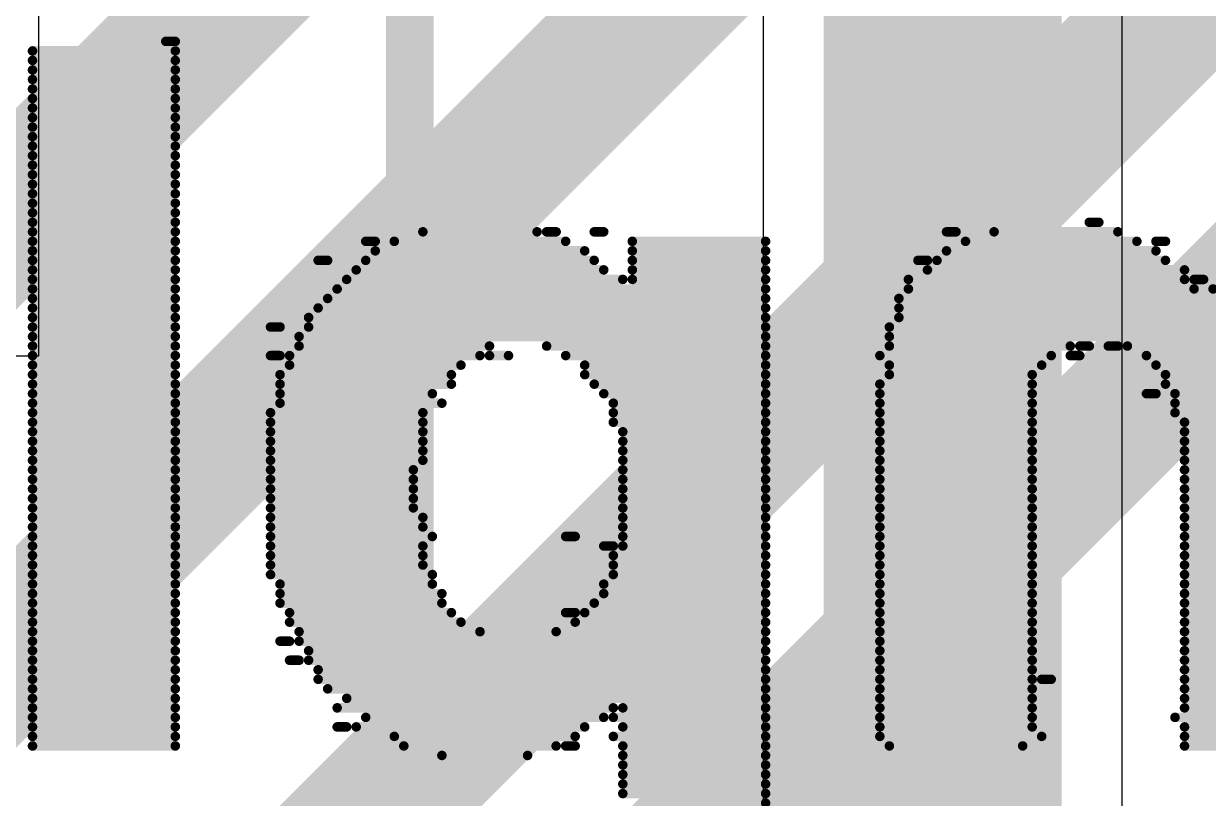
# Model space of a CAD drawing. Header units: millimetres. Extents: x -41 to 155, y -111 to 87.
# Drawn here: x -4.846 to -1.686, y 6.744 to 8.81 of the extents above; entities that cross this region are included whole.
import ezdxf

# ---------------------------------------------------------------- set-up
doc = ezdxf.new("R2010")
doc.units = ezdxf.units.MM
for name, color, linetype in [('BottomLayer', 5, 'Continuous'), ('BottomOverlay', 54, 'Continuous'), ('Mechanical1', 6, 'Continuous'), ('Mechanical2', 216, 'Continuous'), ('TopLayer', 1, 'Continuous'), ('TopOverlay', 2, 'Continuous')]:
    doc.layers.add(name, color=color, linetype=linetype)

# ---------------------------------------------------------------- blocks, each defined once
blk = doc.blocks.new('38_SMD_M______3')
at = {"layer": 'TopOverlay', "const_width": 0.127}
blk.add_lwpolyline([(6.5826, -9.2222), (9.0718, -9.2222)], dxfattribs=at)

msp = doc.modelspace()

# ---------------------------------------------------------------- linework, layer by layer
at = {"layer": 'BottomLayer', "const_width": 0.381}
for points in [[(-9.7463, 2.2679), (2.6924, 14.7066)], [(-7.8309, 5.3517), (1.2192, 14.4018)], [(-8.5205, 2.0967), (2.8629, 13.4801)], [(-7.2063, 2.4711), (2.9645, 12.6419)]]:
    msp.add_lwpolyline(points, dxfattribs=at)
at = {"layer": 'BottomOverlay', "const_width": 0.0254}
for points in [[(-4.4672, 8.763), (-4.4418, 8.763)], [(-4.8228, 8.7376), (-4.4418, 8.7376)], [(-4.8228, 8.7122), (-4.4418, 8.7122)], [(-4.8228, 8.6868), (-4.4418, 8.6868)], [(-4.8228, 8.6614), (-4.4418, 8.6614)], [(-4.8228, 8.636), (-4.4418, 8.636)], [(-4.8228, 8.6106), (-4.4418, 8.6106)], [(-4.8228, 8.5852), (-4.4418, 8.5852)], [(-4.8228, 8.5598), (-4.4418, 8.5598)], [(-4.8228, 8.5344), (-4.4418, 8.5344)], [(-4.8228, 8.509), (-4.4418, 8.509)], [(-4.8228, 8.4836), (-4.4418, 8.4836)], [(-4.8228, 8.4582), (-4.4418, 8.4582)], [(-4.8228, 8.4328), (-4.4418, 8.4328)], [(-4.8228, 8.4074), (-4.4418, 8.4074)], [(-4.8228, 8.382), (-4.4418, 8.382)], [(-4.8228, 8.3566), (-4.4418, 8.3566)], [(-4.8228, 8.3312), (-4.4418, 8.3312)], [(-4.8228, 8.3058), (-4.4418, 8.3058)], [(-4.8228, 8.2804), (-4.4418, 8.2804)], [(-2.0034, 8.2804), (-1.978, 8.2804)], [(-4.8228, 8.255), (-4.4418, 8.255)], [(-3.7814, 8.255), (-3.4766, 8.255)], [(-3.4512, 8.255), (-3.4258, 8.255)], [(-3.3242, 8.255), (-3.2988, 8.255)], [(-2.3844, 8.255), (-2.359, 8.255)], [(-2.2574, 8.255), (-1.9272, 8.255)], [(-4.8228, 8.2296), (-4.4418, 8.2296)], [(-3.9338, 8.2296), (-3.9084, 8.2296)], [(-3.8576, 8.2296), (-3.4004, 8.2296)], [(-3.2226, 8.2296), (-2.867, 8.2296)], [(-2.3336, 8.2296), (-1.8764, 8.2296)], [(-1.8256, 8.2296), (-1.8002, 8.2296)], [(-4.8228, 8.2042), (-4.4418, 8.2042)], [(-4.8228, 8.1788), (-4.4418, 8.1788)], [(-4.0608, 8.1788), (-4.0354, 8.1788)], [(-3.9338, 8.1788), (-3.3242, 8.1788)], [(-3.9084, 8.2042), (-3.3496, 8.2042)], [(-3.2226, 8.2042), (-2.867, 8.2042)], [(-3.2226, 8.1788), (-2.867, 8.1788)], [(-2.4606, 8.1788), (-2.4352, 8.1788)], [(-2.4098, 8.1788), (-1.8002, 8.1788)], [(-2.3844, 8.2042), (-1.8256, 8.2042)], [(-4.8228, 8.1534), (-4.4418, 8.1534)], [(-3.9592, 8.1534), (-3.2988, 8.1534)], [(-3.2226, 8.1534), (-2.867, 8.1534)], [(-2.4352, 8.1534), (-1.7494, 8.1534)], [(-4.8228, 8.128), (-4.4418, 8.128)], [(-3.9846, 8.128), (-3.248, 8.128)], [(-3.2226, 8.128), (-2.867, 8.128)], [(-2.486, 8.128), (-1.7494, 8.128)], [(-1.724, 8.128), (-1.6986, 8.128)], [(-4.8228, 8.1026), (-4.4418, 8.1026)], [(-4.01, 8.1026), (-2.867, 8.1026)], [(-2.486, 8.1026), (-1.724, 8.1026)], [(-1.6732, 8.1026), (-0.5556, 8.1026)], [(-4.8228, 8.0772), (-4.4418, 8.0772)], [(-4.8228, 8.0518), (-4.4418, 8.0518)], [(-4.0608, 8.0518), (-2.867, 8.0518)], [(-4.0354, 8.0772), (-2.867, 8.0772)], [(-2.5114, 8.0772), (-0.5556, 8.0772)], [(-2.5114, 8.0518), (-0.5556, 8.0518)], [(-4.8228, 8.0264), (-4.4418, 8.0264)], [(-4.0862, 8.0264), (-2.867, 8.0264)], [(-2.5114, 8.0264), (-0.5556, 8.0264)], [(-4.8228, 8.001), (-4.4418, 8.001)], [(-4.1878, 8.001), (-4.1624, 8.001)], [(-4.0862, 8.001), (-2.867, 8.001)], [(-2.5368, 8.001), (-0.5556, 8.001)], [(-4.8228, 7.9756), (-4.4418, 7.9756)], [(-4.1116, 7.9756), (-2.867, 7.9756)], [(-2.5368, 7.9756), (-0.5556, 7.9756)], [(-4.8228, 7.9502), (-4.4418, 7.9502)], [(-4.8228, 7.9248), (-4.4418, 7.9248)], [(-4.1878, 7.9248), (-4.1624, 7.9248)], [(-4.137, 7.9248), (-3.629, 7.9248)], [(-4.1116, 7.9502), (-3.6036, 7.9502)], [(-3.6036, 7.9248), (-3.5528, 7.9248)], [(-3.4512, 7.9502), (-2.867, 7.9502)], [(-3.4004, 7.9248), (-2.867, 7.9248)], [(-2.5622, 7.9248), (-2.105, 7.9248)], [(-2.5368, 7.9502), (-2.0542, 7.9502)], [(-2.0542, 7.9248), (-2.0288, 7.9248)], [(-2.0288, 7.9502), (-2.0034, 7.9502)], [(-1.9526, 7.9502), (-1.9272, 7.9502)], [(-1.9018, 7.9502), (-1.2922, 7.9502)], [(-1.851, 7.9248), (-1.3176, 7.9248)], [(-4.8228, 7.8994), (-4.4418, 7.8994)], [(-4.137, 7.8994), (-3.6798, 7.8994)], [(-3.3496, 7.8994), (-2.867, 7.8994)], [(-2.5368, 7.8994), (-2.1304, 7.8994)], [(-1.8256, 7.8994), (-1.3176, 7.8994)], [(-4.8228, 7.874), (-4.4418, 7.874)], [(-4.1624, 7.874), (-3.7052, 7.874)], [(-3.3496, 7.874), (-2.867, 7.874)], [(-2.5368, 7.874), (-2.1558, 7.874)], [(-1.8002, 7.874), (-1.343, 7.874)], [(-4.8228, 7.8486), (-4.4418, 7.8486)], [(-4.1624, 7.8486), (-3.7052, 7.8486)], [(-3.3242, 7.8486), (-2.867, 7.8486)], [(-2.5622, 7.8486), (-2.1558, 7.8486)], [(-1.8002, 7.8486), (-1.3176, 7.8486)], [(-4.8228, 7.8232), (-4.4418, 7.8232)], [(-4.8228, 7.7978), (-4.4418, 7.7978)], [(-4.1624, 7.8232), (-3.756, 7.8232)], [(-4.1624, 7.7978), (-3.7306, 7.7978)], [(-3.2988, 7.8232), (-2.867, 7.8232)], [(-3.2734, 7.7978), (-2.867, 7.7978)], [(-2.5622, 7.8232), (-2.1558, 7.8232)], [(-2.5622, 7.7978), (-2.1558, 7.7978)], [(-1.851, 7.8232), (-1.8256, 7.8232)], [(-1.7748, 7.8232), (-1.3176, 7.8232)], [(-1.7748, 7.7978), (-1.343, 7.7978)], [(-4.8228, 7.7724), (-4.4418, 7.7724)], [(-4.1878, 7.7724), (-3.7814, 7.7724)], [(-3.2734, 7.7724), (-2.867, 7.7724)], [(-2.5622, 7.7724), (-2.1558, 7.7724)], [(-1.7748, 7.7724), (-1.3684, 7.7724)], [(-4.8228, 7.747), (-4.4418, 7.747)], [(-4.1878, 7.747), (-3.7814, 7.747)], [(-3.2734, 7.747), (-2.867, 7.747)], [(-2.5622, 7.747), (-2.1558, 7.747)], [(-1.7494, 7.747), (-1.3684, 7.747)], [(-4.8228, 7.7216), (-4.4418, 7.7216)], [(-4.1878, 7.7216), (-3.7814, 7.7216)], [(-3.248, 7.7216), (-2.867, 7.7216)], [(-2.5622, 7.7216), (-2.1558, 7.7216)], [(-1.7494, 7.7216), (-1.3684, 7.7216)], [(-4.8228, 7.6962), (-4.4418, 7.6962)], [(-4.8228, 7.6708), (-4.4418, 7.6708)], [(-4.1878, 7.6962), (-3.7814, 7.6962)], [(-4.1878, 7.6708), (-3.7814, 7.6708)], [(-3.248, 7.6962), (-2.867, 7.6962)], [(-3.248, 7.6708), (-2.867, 7.6708)], [(-2.5622, 7.6962), (-2.1558, 7.6962)], [(-2.5622, 7.6708), (-2.1558, 7.6708)], [(-1.7494, 7.6962), (-1.3684, 7.6962)], [(-1.7494, 7.6708), (-1.3684, 7.6708)], [(-4.8228, 7.6454), (-4.4418, 7.6454)], [(-4.1878, 7.6454), (-3.7814, 7.6454)], [(-3.248, 7.6454), (-2.867, 7.6454)], [(-2.5622, 7.6454), (-2.1558, 7.6454)], [(-1.7494, 7.6454), (-1.3684, 7.6454)], [(-4.8228, 7.62), (-4.4418, 7.62)], [(-4.1878, 7.62), (-3.8068, 7.62)], [(-3.248, 7.62), (-2.867, 7.62)], [(-2.5622, 7.62), (-2.1558, 7.62)], [(-1.7494, 7.62), (-1.3684, 7.62)], [(-4.8228, 7.5946), (-4.4418, 7.5946)], [(-4.1878, 7.5946), (-3.8068, 7.5946)], [(-3.248, 7.5946), (-2.867, 7.5946)], [(-2.5622, 7.5946), (-2.1558, 7.5946)], [(-1.7494, 7.5946), (-1.3684, 7.5946)], [(-4.8228, 7.5692), (-4.4418, 7.5692)], [(-4.8228, 7.5438), (-4.4418, 7.5438)], [(-4.1878, 7.5692), (-3.8068, 7.5692)], [(-4.1878, 7.5438), (-3.8068, 7.5438)], [(-3.248, 7.5692), (-2.867, 7.5692)], [(-3.248, 7.5438), (-2.867, 7.5438)], [(-2.5622, 7.5692), (-2.1558, 7.5692)], [(-2.5622, 7.5438), (-2.1558, 7.5438)], [(-1.7494, 7.5692), (-1.3684, 7.5692)], [(-1.7494, 7.5438), (-1.3684, 7.5438)], [(-4.8228, 7.5184), (-4.4418, 7.5184)], [(-4.1878, 7.5184), (-3.8068, 7.5184)], [(-3.248, 7.5184), (-2.867, 7.5184)], [(-2.5622, 7.5184), (-2.1558, 7.5184)], [(-1.7494, 7.5184), (-1.3684, 7.5184)], [(-4.8228, 7.493), (-4.4418, 7.493)], [(-4.1878, 7.493), (-3.7814, 7.493)], [(-3.248, 7.493), (-2.867, 7.493)], [(-2.5622, 7.493), (-2.1558, 7.493)], [(-1.7494, 7.493), (-1.3684, 7.493)], [(-4.8228, 7.4676), (-4.4418, 7.4676)], [(-4.1878, 7.4676), (-3.7814, 7.4676)], [(-3.248, 7.4676), (-2.867, 7.4676)], [(-2.5622, 7.4676), (-2.1558, 7.4676)], [(-1.7494, 7.4676), (-1.3684, 7.4676)], [(-4.8228, 7.4422), (-4.4418, 7.4422)], [(-4.8228, 7.4168), (-4.4418, 7.4168)], [(-4.1878, 7.4422), (-3.756, 7.4422)], [(-4.1878, 7.4168), (-3.7814, 7.4168)], [(-3.4004, 7.4422), (-3.375, 7.4422)], [(-3.2988, 7.4168), (-3.2734, 7.4168)], [(-3.248, 7.4422), (-2.867, 7.4422)], [(-3.248, 7.4168), (-2.867, 7.4168)], [(-2.5622, 7.4422), (-2.1558, 7.4422)], [(-2.5622, 7.4168), (-2.1558, 7.4168)], [(-1.7494, 7.4422), (-1.3684, 7.4422)], [(-1.7494, 7.4168), (-1.3684, 7.4168)], [(-4.8228, 7.3914), (-4.4418, 7.3914)], [(-4.1878, 7.3914), (-3.7814, 7.3914)], [(-3.2734, 7.3914), (-2.867, 7.3914)], [(-2.5622, 7.3914), (-2.1558, 7.3914)], [(-1.7494, 7.3914), (-1.3684, 7.3914)], [(-4.8228, 7.366), (-4.4418, 7.366)], [(-4.1878, 7.366), (-3.7814, 7.366)], [(-3.2734, 7.366), (-2.867, 7.366)], [(-2.5622, 7.366), (-2.1558, 7.366)], [(-1.7494, 7.366), (-1.3684, 7.366)], [(-4.8228, 7.3406), (-4.4418, 7.3406)], [(-4.1878, 7.3406), (-3.756, 7.3406)], [(-3.2734, 7.3406), (-2.867, 7.3406)], [(-2.5622, 7.3406), (-2.1558, 7.3406)], [(-1.7494, 7.3406), (-1.3684, 7.3406)], [(-4.8228, 7.3152), (-4.4418, 7.3152)], [(-4.8228, 7.2898), (-4.4418, 7.2898)], [(-4.1624, 7.3152), (-3.756, 7.3152)], [(-4.1624, 7.2898), (-3.7306, 7.2898)], [(-3.2988, 7.3152), (-2.867, 7.3152)], [(-3.2988, 7.2898), (-2.867, 7.2898)], [(-2.5622, 7.3152), (-2.1558, 7.3152)], [(-2.5622, 7.2898), (-2.1558, 7.2898)], [(-1.7494, 7.3152), (-1.3684, 7.3152)], [(-1.7494, 7.2898), (-1.3684, 7.2898)], [(-4.8228, 7.2644), (-4.4418, 7.2644)], [(-4.1624, 7.2644), (-3.7306, 7.2644)], [(-3.3242, 7.2644), (-2.867, 7.2644)], [(-2.5622, 7.2644), (-2.1558, 7.2644)], [(-1.7494, 7.2644), (-1.3684, 7.2644)], [(-4.8228, 7.239), (-4.4418, 7.239)], [(-4.137, 7.239), (-3.7052, 7.239)], [(-3.4004, 7.239), (-3.375, 7.239)], [(-3.3496, 7.239), (-2.867, 7.239)], [(-2.5622, 7.239), (-2.1558, 7.239)], [(-1.7494, 7.239), (-1.3684, 7.239)], [(-4.8228, 7.2136), (-4.4418, 7.2136)], [(-4.137, 7.2136), (-3.6798, 7.2136)], [(-3.375, 7.2136), (-2.867, 7.2136)], [(-2.5622, 7.2136), (-2.1558, 7.2136)], [(-1.7494, 7.2136), (-1.3684, 7.2136)], [(-4.8228, 7.1882), (-4.4418, 7.1882)], [(-4.8228, 7.1628), (-4.4418, 7.1628)], [(-4.1624, 7.1628), (-4.137, 7.1628)], [(-4.1116, 7.1882), (-3.629, 7.1882)], [(-4.1116, 7.1628), (-2.867, 7.1628)], [(-3.4258, 7.1882), (-2.867, 7.1882)], [(-2.5622, 7.1882), (-2.1558, 7.1882)], [(-2.5622, 7.1628), (-2.1558, 7.1628)], [(-1.7494, 7.1882), (-1.3684, 7.1882)], [(-1.7494, 7.1628), (-1.3684, 7.1628)], [(-4.8228, 7.1374), (-4.4418, 7.1374)], [(-4.0862, 7.1374), (-2.867, 7.1374)], [(-2.5622, 7.1374), (-2.1558, 7.1374)], [(-1.7494, 7.1374), (-1.3684, 7.1374)], [(-4.8228, 7.112), (-4.4418, 7.112)], [(-4.137, 7.112), (-4.1116, 7.112)], [(-4.0862, 7.112), (-2.867, 7.112)], [(-2.5622, 7.112), (-2.1558, 7.112)], [(-1.7494, 7.112), (-1.3684, 7.112)], [(-4.8228, 7.0866), (-4.4418, 7.0866)], [(-4.0608, 7.0866), (-2.867, 7.0866)], [(-2.5622, 7.0866), (-2.1558, 7.0866)], [(-1.7494, 7.0866), (-1.3684, 7.0866)], [(-4.8228, 7.0612), (-4.4418, 7.0612)], [(-4.8228, 7.0358), (-4.4418, 7.0358)], [(-4.0608, 7.0612), (-2.867, 7.0612)], [(-4.0354, 7.0358), (-2.867, 7.0358)], [(-2.5622, 7.0612), (-2.1558, 7.0612)], [(-2.5622, 7.0358), (-2.1558, 7.0358)], [(-2.1304, 7.0612), (-2.105, 7.0612)], [(-1.7494, 7.0612), (-1.3684, 7.0612)], [(-1.7494, 7.0358), (-1.3684, 7.0358)], [(-4.8228, 7.0104), (-4.4418, 7.0104)], [(-3.9846, 7.0104), (-2.867, 7.0104)], [(-2.5622, 7.0104), (-2.1558, 7.0104)], [(-1.7494, 7.0104), (-1.3684, 7.0104)], [(-4.8228, 6.985), (-4.4418, 6.985)], [(-4.01, 6.985), (-3.2734, 6.985)], [(-3.248, 6.985), (-2.867, 6.985)], [(-2.5622, 6.985), (-2.1558, 6.985)], [(-1.7494, 6.985), (-1.3684, 6.985)], [(-4.8228, 6.9596), (-4.4418, 6.9596)], [(-3.9338, 6.9596), (-3.2988, 6.9596)], [(-3.2734, 6.9596), (-2.867, 6.9596)], [(-2.5622, 6.9596), (-2.1558, 6.9596)], [(-1.7748, 6.9596), (-1.3684, 6.9596)], [(-4.8228, 6.9342), (-4.4418, 6.9342)], [(-4.8228, 6.9088), (-4.4418, 6.9088)], [(-4.01, 6.9342), (-3.9846, 6.9342)], [(-3.9592, 6.9342), (-3.3496, 6.9342)], [(-3.8576, 6.9088), (-3.375, 6.9088)], [(-3.2734, 6.9088), (-2.867, 6.9088)], [(-3.248, 6.9342), (-2.867, 6.9342)], [(-2.5622, 6.9342), (-2.1558, 6.9342)], [(-2.5622, 6.9088), (-2.1304, 6.9088)], [(-1.7494, 6.9342), (-1.3684, 6.9342)], [(-1.7494, 6.9088), (-1.3684, 6.9088)], [(-4.8228, 6.8834), (-4.4418, 6.8834)], [(-3.8322, 6.8834), (-3.4258, 6.8834)], [(-3.4004, 6.8834), (-3.375, 6.8834)], [(-3.248, 6.8834), (-2.867, 6.8834)], [(-2.5368, 6.8834), (-2.1812, 6.8834)], [(-1.7494, 6.8834), (-1.3684, 6.8834)], [(-3.7306, 6.858), (-3.502, 6.858)], [(-3.248, 6.858), (-2.867, 6.858)], [(-3.248, 6.8326), (-2.867, 6.8326)], [(-3.248, 6.8072), (-2.867, 6.8072)], [(-3.248, 6.7818), (-2.867, 6.7818)], [(-3.248, 6.7564), (-2.867, 6.7564)]]:
    msp.add_lwpolyline(points, dxfattribs=at)
at = {"layer": 'BottomOverlay', "const_width": 0.0127}
for points in [[(-4.4735, 8.763, 1), (-4.4608, 8.763, 1)], [(-4.4481, 8.763, 1), (-4.4354, 8.763, 1)], [(-4.8291, 8.7376, 1), (-4.8164, 8.7376, 1)], [(-4.8291, 8.7122, 1), (-4.8164, 8.7122, 1)], [(-4.4481, 8.7376, 1), (-4.4354, 8.7376, 1)], [(-4.4481, 8.7122, 1), (-4.4354, 8.7122, 1)], [(-4.8291, 8.6868, 1), (-4.8164, 8.6868, 1)], [(-4.4481, 8.6868, 1), (-4.4354, 8.6868, 1)], [(-4.8291, 8.6614, 1), (-4.8164, 8.6614, 1)], [(-4.4481, 8.6614, 1), (-4.4354, 8.6614, 1)], [(-4.8291, 8.636, 1), (-4.8164, 8.636, 1)], [(-4.4481, 8.636, 1), (-4.4354, 8.636, 1)], [(-4.8291, 8.6106, 1), (-4.8164, 8.6106, 1)], [(-4.8291, 8.5852, 1), (-4.8164, 8.5852, 1)], [(-4.4481, 8.6106, 1), (-4.4354, 8.6106, 1)], [(-4.4481, 8.5852, 1), (-4.4354, 8.5852, 1)], [(-4.8291, 8.5598, 1), (-4.8164, 8.5598, 1)], [(-4.4481, 8.5598, 1), (-4.4354, 8.5598, 1)], [(-4.8291, 8.5344, 1), (-4.8164, 8.5344, 1)], [(-4.4481, 8.5344, 1), (-4.4354, 8.5344, 1)], [(-4.8291, 8.509, 1), (-4.8164, 8.509, 1)], [(-4.4481, 8.509, 1), (-4.4354, 8.509, 1)], [(-4.8291, 8.4836, 1), (-4.8164, 8.4836, 1)], [(-4.8291, 8.4582, 1), (-4.8164, 8.4582, 1)], [(-4.4481, 8.4836, 1), (-4.4354, 8.4836, 1)], [(-4.4481, 8.4582, 1), (-4.4354, 8.4582, 1)], [(-4.8291, 8.4328, 1), (-4.8164, 8.4328, 1)], [(-4.4481, 8.4328, 1), (-4.4354, 8.4328, 1)], [(-4.8291, 8.4074, 1), (-4.8164, 8.4074, 1)], [(-4.4481, 8.4074, 1), (-4.4354, 8.4074, 1)], [(-4.8291, 8.382, 1), (-4.8164, 8.382, 1)], [(-4.4481, 8.382, 1), (-4.4354, 8.382, 1)], [(-4.8291, 8.3566, 1), (-4.8164, 8.3566, 1)], [(-4.8291, 8.3312, 1), (-4.8164, 8.3312, 1)], [(-4.4481, 8.3566, 1), (-4.4354, 8.3566, 1)], [(-4.4481, 8.3312, 1), (-4.4354, 8.3312, 1)], [(-4.8291, 8.3058, 1), (-4.8164, 8.3058, 1)], [(-4.4481, 8.3058, 1), (-4.4354, 8.3058, 1)], [(-4.8291, 8.2804, 1), (-4.8164, 8.2804, 1)], [(-4.4481, 8.2804, 1), (-4.4354, 8.2804, 1)], [(-2.0097, 8.2804, 1), (-1.997, 8.2804, 1)], [(-1.9843, 8.2804, 1), (-1.9716, 8.2804, 1)], [(-4.8291, 8.255, 1), (-4.8164, 8.255, 1)], [(-4.4481, 8.255, 1), (-4.4354, 8.255, 1)], [(-3.7877, 8.255, 1), (-3.775, 8.255, 1)], [(-3.4829, 8.255, 1), (-3.4702, 8.255, 1)], [(-3.4575, 8.255, 1), (-3.4448, 8.255, 1)], [(-3.4321, 8.255, 1), (-3.4194, 8.255, 1)], [(-3.3305, 8.255, 1), (-3.3178, 8.255, 1)], [(-3.3051, 8.255, 1), (-3.2924, 8.255, 1)], [(-2.3907, 8.255, 1), (-2.378, 8.255, 1)], [(-2.3653, 8.255, 1), (-2.3526, 8.255, 1)], [(-2.2637, 8.255, 1), (-2.251, 8.255, 1)], [(-1.9335, 8.255, 1), (-1.9208, 8.255, 1)], [(-4.8291, 8.2296, 1), (-4.8164, 8.2296, 1)], [(-4.4481, 8.2296, 1), (-4.4354, 8.2296, 1)], [(-3.9401, 8.2296, 1), (-3.9274, 8.2296, 1)], [(-3.9147, 8.2296, 1), (-3.902, 8.2296, 1)], [(-3.8639, 8.2296, 1), (-3.8512, 8.2296, 1)], [(-3.4067, 8.2296, 1), (-3.394, 8.2296, 1)], [(-3.2289, 8.2296, 1), (-3.2162, 8.2296, 1)], [(-2.8733, 8.2296, 1), (-2.8606, 8.2296, 1)], [(-2.3399, 8.2296, 1), (-2.3272, 8.2296, 1)], [(-1.8827, 8.2296, 1), (-1.87, 8.2296, 1)], [(-1.8319, 8.2296, 1), (-1.8192, 8.2296, 1)], [(-1.8065, 8.2296, 1), (-1.7938, 8.2296, 1)], [(-4.8291, 8.2042, 1), (-4.8164, 8.2042, 1)], [(-4.8291, 8.1788, 1), (-4.8164, 8.1788, 1)], [(-4.4481, 8.2042, 1), (-4.4354, 8.2042, 1)], [(-4.4481, 8.1788, 1), (-4.4354, 8.1788, 1)], [(-4.0671, 8.1788, 1), (-4.0544, 8.1788, 1)], [(-4.0417, 8.1788, 1), (-4.029, 8.1788, 1)], [(-3.9401, 8.1788, 1), (-3.9274, 8.1788, 1)], [(-3.9147, 8.2042, 1), (-3.902, 8.2042, 1)], [(-3.3559, 8.2042, 1), (-3.3432, 8.2042, 1)], [(-3.3305, 8.1788, 1), (-3.3178, 8.1788, 1)], [(-3.2289, 8.2042, 1), (-3.2162, 8.2042, 1)], [(-3.2289, 8.1788, 1), (-3.2162, 8.1788, 1)], [(-2.8733, 8.2042, 1), (-2.8606, 8.2042, 1)], [(-2.8733, 8.1788, 1), (-2.8606, 8.1788, 1)], [(-2.4669, 8.1788, 1), (-2.4542, 8.1788, 1)], [(-2.4415, 8.1788, 1), (-2.4288, 8.1788, 1)], [(-2.4161, 8.1788, 1), (-2.4034, 8.1788, 1)], [(-2.3907, 8.2042, 1), (-2.378, 8.2042, 1)], [(-1.8319, 8.2042, 1), (-1.8192, 8.2042, 1)], [(-1.8065, 8.1788, 1), (-1.7938, 8.1788, 1)], [(-4.8291, 8.1534, 1), (-4.8164, 8.1534, 1)], [(-4.4481, 8.1534, 1), (-4.4354, 8.1534, 1)], [(-3.9655, 8.1534, 1), (-3.9528, 8.1534, 1)], [(-3.3051, 8.1534, 1), (-3.2924, 8.1534, 1)], [(-3.2289, 8.1534, 1), (-3.2162, 8.1534, 1)], [(-2.8733, 8.1534, 1), (-2.8606, 8.1534, 1)], [(-2.4415, 8.1534, 1), (-2.4288, 8.1534, 1)], [(-1.7557, 8.1534, 1), (-1.743, 8.1534, 1)], [(-4.8291, 8.128, 1), (-4.8164, 8.128, 1)], [(-4.4481, 8.128, 1), (-4.4354, 8.128, 1)], [(-3.9909, 8.128, 1), (-3.9782, 8.128, 1)], [(-3.2543, 8.128, 1), (-3.2416, 8.128, 1)], [(-3.2289, 8.128, 1), (-3.2162, 8.128, 1)], [(-2.8733, 8.128, 1), (-2.8606, 8.128, 1)], [(-2.4923, 8.128, 1), (-2.4796, 8.128, 1)], [(-1.7557, 8.128, 1), (-1.743, 8.128, 1)], [(-1.7303, 8.128, 1), (-1.7176, 8.128, 1)], [(-1.7049, 8.128, 1), (-1.6922, 8.128, 1)], [(-4.8291, 8.1026, 1), (-4.8164, 8.1026, 1)], [(-4.4481, 8.1026, 1), (-4.4354, 8.1026, 1)], [(-4.0163, 8.1026, 1), (-4.0036, 8.1026, 1)], [(-2.8733, 8.1026, 1), (-2.8606, 8.1026, 1)], [(-2.4923, 8.1026, 1), (-2.4796, 8.1026, 1)], [(-1.7303, 8.1026, 1), (-1.7176, 8.1026, 1)], [(-1.6795, 8.1026, 1), (-1.6668, 8.1026, 1)], [(-4.8291, 8.0772, 1), (-4.8164, 8.0772, 1)], [(-4.8291, 8.0518, 1), (-4.8164, 8.0518, 1)], [(-4.4481, 8.0772, 1), (-4.4354, 8.0772, 1)], [(-4.4481, 8.0518, 1), (-4.4354, 8.0518, 1)], [(-4.0671, 8.0518, 1), (-4.0544, 8.0518, 1)], [(-4.0417, 8.0772, 1), (-4.029, 8.0772, 1)], [(-2.8733, 8.0772, 1), (-2.8606, 8.0772, 1)], [(-2.8733, 8.0518, 1), (-2.8606, 8.0518, 1)], [(-2.5177, 8.0772, 1), (-2.505, 8.0772, 1)], [(-2.5177, 8.0518, 1), (-2.505, 8.0518, 1)], [(-4.8291, 8.0264, 1), (-4.8164, 8.0264, 1)], [(-4.4481, 8.0264, 1), (-4.4354, 8.0264, 1)], [(-4.0925, 8.0264, 1), (-4.0798, 8.0264, 1)], [(-2.8733, 8.0264, 1), (-2.8606, 8.0264, 1)], [(-2.5177, 8.0264, 1), (-2.505, 8.0264, 1)], [(-4.8291, 8.001, 1), (-4.8164, 8.001, 1)], [(-4.4481, 8.001, 1), (-4.4354, 8.001, 1)], [(-4.1941, 8.001, 1), (-4.1814, 8.001, 1)], [(-4.1687, 8.001, 1), (-4.156, 8.001, 1)], [(-4.0925, 8.001, 1), (-4.0798, 8.001, 1)], [(-2.8733, 8.001, 1), (-2.8606, 8.001, 1)], [(-2.5431, 8.001, 1), (-2.5304, 8.001, 1)], [(-4.8291, 7.9756, 1), (-4.8164, 7.9756, 1)], [(-4.4481, 7.9756, 1), (-4.4354, 7.9756, 1)], [(-4.1179, 7.9756, 1), (-4.1052, 7.9756, 1)], [(-2.8733, 7.9756, 1), (-2.8606, 7.9756, 1)], [(-2.5431, 7.9756, 1), (-2.5304, 7.9756, 1)], [(-4.8291, 7.9502, 1), (-4.8164, 7.9502, 1)], [(-4.8291, 7.9248, 1), (-4.8164, 7.9248, 1)], [(-4.4481, 7.9502, 1), (-4.4354, 7.9502, 1)], [(-4.4481, 7.9248, 1), (-4.4354, 7.9248, 1)], [(-4.1941, 7.9248, 1), (-4.1814, 7.9248, 1)], [(-4.1687, 7.9248, 1), (-4.156, 7.9248, 1)], [(-4.1433, 7.9248, 1), (-4.1306, 7.9248, 1)], [(-4.1179, 7.9502, 1), (-4.1052, 7.9502, 1)], [(-3.6353, 7.9248, 1), (-3.6226, 7.9248, 1)], [(-3.6099, 7.9502, 1), (-3.5972, 7.9502, 1)], [(-3.6099, 7.9248, 1), (-3.5972, 7.9248, 1)], [(-3.5591, 7.9248, 1), (-3.5464, 7.9248, 1)], [(-3.4575, 7.9502, 1), (-3.4448, 7.9502, 1)], [(-3.4067, 7.9248, 1), (-3.394, 7.9248, 1)], [(-2.8733, 7.9502, 1), (-2.8606, 7.9502, 1)], [(-2.8733, 7.9248, 1), (-2.8606, 7.9248, 1)], [(-2.5685, 7.9248, 1), (-2.5558, 7.9248, 1)], [(-2.5431, 7.9502, 1), (-2.5304, 7.9502, 1)], [(-2.1113, 7.9248, 1), (-2.0986, 7.9248, 1)], [(-2.0605, 7.9502, 1), (-2.0478, 7.9502, 1)], [(-2.0605, 7.9248, 1), (-2.0478, 7.9248, 1)], [(-2.0351, 7.9502, 1), (-2.0224, 7.9502, 1)], [(-2.0351, 7.9248, 1), (-2.0224, 7.9248, 1)], [(-2.0097, 7.9502, 1), (-1.997, 7.9502, 1)], [(-1.9589, 7.9502, 1), (-1.9462, 7.9502, 1)], [(-1.9335, 7.9502, 1), (-1.9208, 7.9502, 1)], [(-1.9081, 7.9502, 1), (-1.8954, 7.9502, 1)], [(-1.8573, 7.9248, 1), (-1.8446, 7.9248, 1)], [(-4.8291, 7.8994, 1), (-4.8164, 7.8994, 1)], [(-4.4481, 7.8994, 1), (-4.4354, 7.8994, 1)], [(-4.1433, 7.8994, 1), (-4.1306, 7.8994, 1)], [(-3.6861, 7.8994, 1), (-3.6734, 7.8994, 1)], [(-3.3559, 7.8994, 1), (-3.3432, 7.8994, 1)], [(-2.8733, 7.8994, 1), (-2.8606, 7.8994, 1)], [(-2.5431, 7.8994, 1), (-2.5304, 7.8994, 1)], [(-2.1367, 7.8994, 1), (-2.124, 7.8994, 1)], [(-1.8319, 7.8994, 1), (-1.8192, 7.8994, 1)], [(-4.8291, 7.874, 1), (-4.8164, 7.874, 1)], [(-4.4481, 7.874, 1), (-4.4354, 7.874, 1)], [(-4.1687, 7.874, 1), (-4.156, 7.874, 1)], [(-3.7115, 7.874, 1), (-3.6988, 7.874, 1)], [(-3.3559, 7.874, 1), (-3.3432, 7.874, 1)], [(-2.8733, 7.874, 1), (-2.8606, 7.874, 1)], [(-2.5431, 7.874, 1), (-2.5304, 7.874, 1)], [(-2.1621, 7.874, 1), (-2.1494, 7.874, 1)], [(-1.8065, 7.874, 1), (-1.7938, 7.874, 1)], [(-4.8291, 7.8486, 1), (-4.8164, 7.8486, 1)], [(-4.4481, 7.8486, 1), (-4.4354, 7.8486, 1)], [(-4.1687, 7.8486, 1), (-4.156, 7.8486, 1)], [(-3.7115, 7.8486, 1), (-3.6988, 7.8486, 1)], [(-3.3305, 7.8486, 1), (-3.3178, 7.8486, 1)], [(-2.8733, 7.8486, 1), (-2.8606, 7.8486, 1)], [(-2.5685, 7.8486, 1), (-2.5558, 7.8486, 1)], [(-2.1621, 7.8486, 1), (-2.1494, 7.8486, 1)], [(-1.8065, 7.8486, 1), (-1.7938, 7.8486, 1)], [(-4.8291, 7.8232, 1), (-4.8164, 7.8232, 1)], [(-4.8291, 7.7978, 1), (-4.8164, 7.7978, 1)], [(-4.4481, 7.8232, 1), (-4.4354, 7.8232, 1)], [(-4.4481, 7.7978, 1), (-4.4354, 7.7978, 1)], [(-4.1687, 7.8232, 1), (-4.156, 7.8232, 1)], [(-4.1687, 7.7978, 1), (-4.156, 7.7978, 1)], [(-3.7623, 7.8232, 1), (-3.7496, 7.8232, 1)], [(-3.7369, 7.7978, 1), (-3.7242, 7.7978, 1)], [(-3.3051, 7.8232, 1), (-3.2924, 7.8232, 1)], [(-3.2797, 7.7978, 1), (-3.267, 7.7978, 1)], [(-2.8733, 7.8232, 1), (-2.8606, 7.8232, 1)], [(-2.8733, 7.7978, 1), (-2.8606, 7.7978, 1)], [(-2.5685, 7.8232, 1), (-2.5558, 7.8232, 1)], [(-2.5685, 7.7978, 1), (-2.5558, 7.7978, 1)], [(-2.1621, 7.8232, 1), (-2.1494, 7.8232, 1)], [(-2.1621, 7.7978, 1), (-2.1494, 7.7978, 1)], [(-1.8573, 7.8232, 1), (-1.8446, 7.8232, 1)], [(-1.8319, 7.8232, 1), (-1.8192, 7.8232, 1)], [(-1.7811, 7.8232, 1), (-1.7684, 7.8232, 1)], [(-1.7811, 7.7978, 1), (-1.7684, 7.7978, 1)], [(-4.8291, 7.7724, 1), (-4.8164, 7.7724, 1)], [(-4.4481, 7.7724, 1), (-4.4354, 7.7724, 1)], [(-4.1941, 7.7724, 1), (-4.1814, 7.7724, 1)], [(-3.7877, 7.7724, 1), (-3.775, 7.7724, 1)], [(-3.2797, 7.7724, 1), (-3.267, 7.7724, 1)], [(-2.8733, 7.7724, 1), (-2.8606, 7.7724, 1)], [(-2.5685, 7.7724, 1), (-2.5558, 7.7724, 1)], [(-2.1621, 7.7724, 1), (-2.1494, 7.7724, 1)], [(-1.7811, 7.7724, 1), (-1.7684, 7.7724, 1)], [(-4.8291, 7.747, 1), (-4.8164, 7.747, 1)], [(-4.4481, 7.747, 1), (-4.4354, 7.747, 1)], [(-4.1941, 7.747, 1), (-4.1814, 7.747, 1)], [(-3.7877, 7.747, 1), (-3.775, 7.747, 1)], [(-3.2797, 7.747, 1), (-3.267, 7.747, 1)], [(-2.8733, 7.747, 1), (-2.8606, 7.747, 1)], [(-2.5685, 7.747, 1), (-2.5558, 7.747, 1)], [(-2.1621, 7.747, 1), (-2.1494, 7.747, 1)], [(-1.7557, 7.747, 1), (-1.743, 7.747, 1)], [(-4.8291, 7.7216, 1), (-4.8164, 7.7216, 1)], [(-4.4481, 7.7216, 1), (-4.4354, 7.7216, 1)], [(-4.1941, 7.7216, 1), (-4.1814, 7.7216, 1)], [(-3.7877, 7.7216, 1), (-3.775, 7.7216, 1)], [(-3.2543, 7.7216, 1), (-3.2416, 7.7216, 1)], [(-2.8733, 7.7216, 1), (-2.8606, 7.7216, 1)], [(-2.5685, 7.7216, 1), (-2.5558, 7.7216, 1)], [(-2.1621, 7.7216, 1), (-2.1494, 7.7216, 1)], [(-1.7557, 7.7216, 1), (-1.743, 7.7216, 1)], [(-4.8291, 7.6962, 1), (-4.8164, 7.6962, 1)], [(-4.8291, 7.6708, 1), (-4.8164, 7.6708, 1)], [(-4.4481, 7.6962, 1), (-4.4354, 7.6962, 1)], [(-4.4481, 7.6708, 1), (-4.4354, 7.6708, 1)], [(-4.1941, 7.6962, 1), (-4.1814, 7.6962, 1)], [(-4.1941, 7.6708, 1), (-4.1814, 7.6708, 1)], [(-3.7877, 7.6962, 1), (-3.775, 7.6962, 1)], [(-3.7877, 7.6708, 1), (-3.775, 7.6708, 1)], [(-3.2543, 7.6962, 1), (-3.2416, 7.6962, 1)], [(-3.2543, 7.6708, 1), (-3.2416, 7.6708, 1)], [(-2.8733, 7.6962, 1), (-2.8606, 7.6962, 1)], [(-2.8733, 7.6708, 1), (-2.8606, 7.6708, 1)], [(-2.5685, 7.6962, 1), (-2.5558, 7.6962, 1)], [(-2.5685, 7.6708, 1), (-2.5558, 7.6708, 1)], [(-2.1621, 7.6962, 1), (-2.1494, 7.6962, 1)], [(-2.1621, 7.6708, 1), (-2.1494, 7.6708, 1)], [(-1.7557, 7.6962, 1), (-1.743, 7.6962, 1)], [(-1.7557, 7.6708, 1), (-1.743, 7.6708, 1)], [(-4.8291, 7.6454, 1), (-4.8164, 7.6454, 1)], [(-4.4481, 7.6454, 1), (-4.4354, 7.6454, 1)], [(-4.1941, 7.6454, 1), (-4.1814, 7.6454, 1)], [(-3.7877, 7.6454, 1), (-3.775, 7.6454, 1)], [(-3.2543, 7.6454, 1), (-3.2416, 7.6454, 1)], [(-2.8733, 7.6454, 1), (-2.8606, 7.6454, 1)], [(-2.5685, 7.6454, 1), (-2.5558, 7.6454, 1)], [(-2.1621, 7.6454, 1), (-2.1494, 7.6454, 1)], [(-1.7557, 7.6454, 1), (-1.743, 7.6454, 1)], [(-4.8291, 7.62, 1), (-4.8164, 7.62, 1)], [(-4.4481, 7.62, 1), (-4.4354, 7.62, 1)], [(-4.1941, 7.62, 1), (-4.1814, 7.62, 1)], [(-3.8131, 7.62, 1), (-3.8004, 7.62, 1)], [(-3.2543, 7.62, 1), (-3.2416, 7.62, 1)], [(-2.8733, 7.62, 1), (-2.8606, 7.62, 1)], [(-2.5685, 7.62, 1), (-2.5558, 7.62, 1)], [(-2.1621, 7.62, 1), (-2.1494, 7.62, 1)], [(-1.7557, 7.62, 1), (-1.743, 7.62, 1)], [(-4.8291, 7.5946, 1), (-4.8164, 7.5946, 1)], [(-4.4481, 7.5946, 1), (-4.4354, 7.5946, 1)], [(-4.1941, 7.5946, 1), (-4.1814, 7.5946, 1)], [(-3.8131, 7.5946, 1), (-3.8004, 7.5946, 1)], [(-3.2543, 7.5946, 1), (-3.2416, 7.5946, 1)], [(-2.8733, 7.5946, 1), (-2.8606, 7.5946, 1)], [(-2.5685, 7.5946, 1), (-2.5558, 7.5946, 1)], [(-2.1621, 7.5946, 1), (-2.1494, 7.5946, 1)], [(-1.7557, 7.5946, 1), (-1.743, 7.5946, 1)], [(-4.8291, 7.5692, 1), (-4.8164, 7.5692, 1)], [(-4.8291, 7.5438, 1), (-4.8164, 7.5438, 1)], [(-4.4481, 7.5692, 1), (-4.4354, 7.5692, 1)], [(-4.4481, 7.5438, 1), (-4.4354, 7.5438, 1)], [(-4.1941, 7.5692, 1), (-4.1814, 7.5692, 1)], [(-4.1941, 7.5438, 1), (-4.1814, 7.5438, 1)], [(-3.8131, 7.5692, 1), (-3.8004, 7.5692, 1)], [(-3.8131, 7.5438, 1), (-3.8004, 7.5438, 1)], [(-3.2543, 7.5692, 1), (-3.2416, 7.5692, 1)], [(-3.2543, 7.5438, 1), (-3.2416, 7.5438, 1)], [(-2.8733, 7.5692, 1), (-2.8606, 7.5692, 1)], [(-2.8733, 7.5438, 1), (-2.8606, 7.5438, 1)], [(-2.5685, 7.5692, 1), (-2.5558, 7.5692, 1)], [(-2.5685, 7.5438, 1), (-2.5558, 7.5438, 1)], [(-2.1621, 7.5692, 1), (-2.1494, 7.5692, 1)], [(-2.1621, 7.5438, 1), (-2.1494, 7.5438, 1)], [(-1.7557, 7.5692, 1), (-1.743, 7.5692, 1)], [(-1.7557, 7.5438, 1), (-1.743, 7.5438, 1)], [(-4.8291, 7.5184, 1), (-4.8164, 7.5184, 1)], [(-4.4481, 7.5184, 1), (-4.4354, 7.5184, 1)], [(-4.1941, 7.5184, 1), (-4.1814, 7.5184, 1)], [(-3.8131, 7.5184, 1), (-3.8004, 7.5184, 1)], [(-3.2543, 7.5184, 1), (-3.2416, 7.5184, 1)], [(-2.8733, 7.5184, 1), (-2.8606, 7.5184, 1)], [(-2.5685, 7.5184, 1), (-2.5558, 7.5184, 1)], [(-2.1621, 7.5184, 1), (-2.1494, 7.5184, 1)], [(-1.7557, 7.5184, 1), (-1.743, 7.5184, 1)], [(-4.8291, 7.493, 1), (-4.8164, 7.493, 1)], [(-4.4481, 7.493, 1), (-4.4354, 7.493, 1)], [(-4.1941, 7.493, 1), (-4.1814, 7.493, 1)], [(-3.7877, 7.493, 1), (-3.775, 7.493, 1)], [(-3.2543, 7.493, 1), (-3.2416, 7.493, 1)], [(-2.8733, 7.493, 1), (-2.8606, 7.493, 1)], [(-2.5685, 7.493, 1), (-2.5558, 7.493, 1)], [(-2.1621, 7.493, 1), (-2.1494, 7.493, 1)], [(-1.7557, 7.493, 1), (-1.743, 7.493, 1)], [(-4.8291, 7.4676, 1), (-4.8164, 7.4676, 1)], [(-4.4481, 7.4676, 1), (-4.4354, 7.4676, 1)], [(-4.1941, 7.4676, 1), (-4.1814, 7.4676, 1)], [(-3.7877, 7.4676, 1), (-3.775, 7.4676, 1)], [(-3.2543, 7.4676, 1), (-3.2416, 7.4676, 1)], [(-2.8733, 7.4676, 1), (-2.8606, 7.4676, 1)], [(-2.5685, 7.4676, 1), (-2.5558, 7.4676, 1)], [(-2.1621, 7.4676, 1), (-2.1494, 7.4676, 1)], [(-1.7557, 7.4676, 1), (-1.743, 7.4676, 1)], [(-4.8291, 7.4422, 1), (-4.8164, 7.4422, 1)], [(-4.8291, 7.4168, 1), (-4.8164, 7.4168, 1)], [(-4.4481, 7.4422, 1), (-4.4354, 7.4422, 1)], [(-4.4481, 7.4168, 1), (-4.4354, 7.4168, 1)], [(-4.1941, 7.4422, 1), (-4.1814, 7.4422, 1)], [(-4.1941, 7.4168, 1), (-4.1814, 7.4168, 1)], [(-3.7877, 7.4168, 1), (-3.775, 7.4168, 1)], [(-3.7623, 7.4422, 1), (-3.7496, 7.4422, 1)], [(-3.4067, 7.4422, 1), (-3.394, 7.4422, 1)], [(-3.3813, 7.4422, 1), (-3.3686, 7.4422, 1)], [(-3.3051, 7.4168, 1), (-3.2924, 7.4168, 1)], [(-3.2797, 7.4168, 1), (-3.267, 7.4168, 1)], [(-3.2543, 7.4422, 1), (-3.2416, 7.4422, 1)], [(-3.2543, 7.4168, 1), (-3.2416, 7.4168, 1)], [(-2.8733, 7.4422, 1), (-2.8606, 7.4422, 1)], [(-2.8733, 7.4168, 1), (-2.8606, 7.4168, 1)], [(-2.5685, 7.4422, 1), (-2.5558, 7.4422, 1)], [(-2.5685, 7.4168, 1), (-2.5558, 7.4168, 1)], [(-2.1621, 7.4422, 1), (-2.1494, 7.4422, 1)], [(-2.1621, 7.4168, 1), (-2.1494, 7.4168, 1)], [(-1.7557, 7.4422, 1), (-1.743, 7.4422, 1)], [(-1.7557, 7.4168, 1), (-1.743, 7.4168, 1)], [(-4.8291, 7.3914, 1), (-4.8164, 7.3914, 1)], [(-4.4481, 7.3914, 1), (-4.4354, 7.3914, 1)], [(-4.1941, 7.3914, 1), (-4.1814, 7.3914, 1)], [(-3.7877, 7.3914, 1), (-3.775, 7.3914, 1)], [(-3.2797, 7.3914, 1), (-3.267, 7.3914, 1)], [(-2.8733, 7.3914, 1), (-2.8606, 7.3914, 1)], [(-2.5685, 7.3914, 1), (-2.5558, 7.3914, 1)], [(-2.1621, 7.3914, 1), (-2.1494, 7.3914, 1)], [(-1.7557, 7.3914, 1), (-1.743, 7.3914, 1)], [(-4.8291, 7.366, 1), (-4.8164, 7.366, 1)], [(-4.4481, 7.366, 1), (-4.4354, 7.366, 1)], [(-4.1941, 7.366, 1), (-4.1814, 7.366, 1)], [(-3.7877, 7.366, 1), (-3.775, 7.366, 1)], [(-3.2797, 7.366, 1), (-3.267, 7.366, 1)], [(-2.8733, 7.366, 1), (-2.8606, 7.366, 1)], [(-2.5685, 7.366, 1), (-2.5558, 7.366, 1)], [(-2.1621, 7.366, 1), (-2.1494, 7.366, 1)], [(-1.7557, 7.366, 1), (-1.743, 7.366, 1)], [(-4.8291, 7.3406, 1), (-4.8164, 7.3406, 1)], [(-4.4481, 7.3406, 1), (-4.4354, 7.3406, 1)], [(-4.1941, 7.3406, 1), (-4.1814, 7.3406, 1)], [(-3.7623, 7.3406, 1), (-3.7496, 7.3406, 1)], [(-3.2797, 7.3406, 1), (-3.267, 7.3406, 1)], [(-2.8733, 7.3406, 1), (-2.8606, 7.3406, 1)], [(-2.5685, 7.3406, 1), (-2.5558, 7.3406, 1)], [(-2.1621, 7.3406, 1), (-2.1494, 7.3406, 1)], [(-1.7557, 7.3406, 1), (-1.743, 7.3406, 1)], [(-4.8291, 7.3152, 1), (-4.8164, 7.3152, 1)], [(-4.8291, 7.2898, 1), (-4.8164, 7.2898, 1)], [(-4.4481, 7.3152, 1), (-4.4354, 7.3152, 1)], [(-4.4481, 7.2898, 1), (-4.4354, 7.2898, 1)], [(-4.1687, 7.3152, 1), (-4.156, 7.3152, 1)], [(-4.1687, 7.2898, 1), (-4.156, 7.2898, 1)], [(-3.7623, 7.3152, 1), (-3.7496, 7.3152, 1)], [(-3.7369, 7.2898, 1), (-3.7242, 7.2898, 1)], [(-3.3051, 7.3152, 1), (-3.2924, 7.3152, 1)], [(-3.3051, 7.2898, 1), (-3.2924, 7.2898, 1)], [(-2.8733, 7.3152, 1), (-2.8606, 7.3152, 1)], [(-2.8733, 7.2898, 1), (-2.8606, 7.2898, 1)], [(-2.5685, 7.3152, 1), (-2.5558, 7.3152, 1)], [(-2.5685, 7.2898, 1), (-2.5558, 7.2898, 1)], [(-2.1621, 7.3152, 1), (-2.1494, 7.3152, 1)], [(-2.1621, 7.2898, 1), (-2.1494, 7.2898, 1)], [(-1.7557, 7.3152, 1), (-1.743, 7.3152, 1)], [(-1.7557, 7.2898, 1), (-1.743, 7.2898, 1)], [(-4.8291, 7.2644, 1), (-4.8164, 7.2644, 1)], [(-4.4481, 7.2644, 1), (-4.4354, 7.2644, 1)], [(-4.1687, 7.2644, 1), (-4.156, 7.2644, 1)], [(-3.7369, 7.2644, 1), (-3.7242, 7.2644, 1)], [(-3.3305, 7.2644, 1), (-3.3178, 7.2644, 1)], [(-2.8733, 7.2644, 1), (-2.8606, 7.2644, 1)], [(-2.5685, 7.2644, 1), (-2.5558, 7.2644, 1)], [(-2.1621, 7.2644, 1), (-2.1494, 7.2644, 1)], [(-1.7557, 7.2644, 1), (-1.743, 7.2644, 1)], [(-4.8291, 7.239, 1), (-4.8164, 7.239, 1)], [(-4.4481, 7.239, 1), (-4.4354, 7.239, 1)], [(-4.1433, 7.239, 1), (-4.1306, 7.239, 1)], [(-3.7115, 7.239, 1), (-3.6988, 7.239, 1)], [(-3.4067, 7.239, 1), (-3.394, 7.239, 1)], [(-3.3813, 7.239, 1), (-3.3686, 7.239, 1)], [(-3.3559, 7.239, 1), (-3.3432, 7.239, 1)], [(-2.8733, 7.239, 1), (-2.8606, 7.239, 1)], [(-2.5685, 7.239, 1), (-2.5558, 7.239, 1)], [(-2.1621, 7.239, 1), (-2.1494, 7.239, 1)], [(-1.7557, 7.239, 1), (-1.743, 7.239, 1)], [(-4.8291, 7.2136, 1), (-4.8164, 7.2136, 1)], [(-4.4481, 7.2136, 1), (-4.4354, 7.2136, 1)], [(-4.1433, 7.2136, 1), (-4.1306, 7.2136, 1)], [(-3.6861, 7.2136, 1), (-3.6734, 7.2136, 1)], [(-3.3813, 7.2136, 1), (-3.3686, 7.2136, 1)], [(-2.8733, 7.2136, 1), (-2.8606, 7.2136, 1)], [(-2.5685, 7.2136, 1), (-2.5558, 7.2136, 1)], [(-2.1621, 7.2136, 1), (-2.1494, 7.2136, 1)], [(-1.7557, 7.2136, 1), (-1.743, 7.2136, 1)], [(-4.8291, 7.1882, 1), (-4.8164, 7.1882, 1)], [(-4.8291, 7.1628, 1), (-4.8164, 7.1628, 1)], [(-4.4481, 7.1882, 1), (-4.4354, 7.1882, 1)], [(-4.4481, 7.1628, 1), (-4.4354, 7.1628, 1)], [(-4.1687, 7.1628, 1), (-4.156, 7.1628, 1)], [(-4.1433, 7.1628, 1), (-4.1306, 7.1628, 1)], [(-4.1179, 7.1882, 1), (-4.1052, 7.1882, 1)], [(-4.1179, 7.1628, 1), (-4.1052, 7.1628, 1)], [(-3.6353, 7.1882, 1), (-3.6226, 7.1882, 1)], [(-3.4321, 7.1882, 1), (-3.4194, 7.1882, 1)], [(-2.8733, 7.1882, 1), (-2.8606, 7.1882, 1)], [(-2.8733, 7.1628, 1), (-2.8606, 7.1628, 1)], [(-2.5685, 7.1882, 1), (-2.5558, 7.1882, 1)], [(-2.5685, 7.1628, 1), (-2.5558, 7.1628, 1)], [(-2.1621, 7.1882, 1), (-2.1494, 7.1882, 1)], [(-2.1621, 7.1628, 1), (-2.1494, 7.1628, 1)], [(-1.7557, 7.1882, 1), (-1.743, 7.1882, 1)], [(-1.7557, 7.1628, 1), (-1.743, 7.1628, 1)], [(-4.8291, 7.1374, 1), (-4.8164, 7.1374, 1)], [(-4.4481, 7.1374, 1), (-4.4354, 7.1374, 1)], [(-4.0925, 7.1374, 1), (-4.0798, 7.1374, 1)], [(-2.8733, 7.1374, 1), (-2.8606, 7.1374, 1)], [(-2.5685, 7.1374, 1), (-2.5558, 7.1374, 1)], [(-2.1621, 7.1374, 1), (-2.1494, 7.1374, 1)], [(-1.7557, 7.1374, 1), (-1.743, 7.1374, 1)], [(-4.8291, 7.112, 1), (-4.8164, 7.112, 1)], [(-4.4481, 7.112, 1), (-4.4354, 7.112, 1)], [(-4.1433, 7.112, 1), (-4.1306, 7.112, 1)], [(-4.1179, 7.112, 1), (-4.1052, 7.112, 1)], [(-4.0925, 7.112, 1), (-4.0798, 7.112, 1)], [(-2.8733, 7.112, 1), (-2.8606, 7.112, 1)], [(-2.5685, 7.112, 1), (-2.5558, 7.112, 1)], [(-2.1621, 7.112, 1), (-2.1494, 7.112, 1)], [(-1.7557, 7.112, 1), (-1.743, 7.112, 1)], [(-4.8291, 7.0866, 1), (-4.8164, 7.0866, 1)], [(-4.4481, 7.0866, 1), (-4.4354, 7.0866, 1)], [(-4.0671, 7.0866, 1), (-4.0544, 7.0866, 1)], [(-2.8733, 7.0866, 1), (-2.8606, 7.0866, 1)], [(-2.5685, 7.0866, 1), (-2.5558, 7.0866, 1)], [(-2.1621, 7.0866, 1), (-2.1494, 7.0866, 1)], [(-1.7557, 7.0866, 1), (-1.743, 7.0866, 1)], [(-4.8291, 7.0612, 1), (-4.8164, 7.0612, 1)], [(-4.8291, 7.0358, 1), (-4.8164, 7.0358, 1)], [(-4.4481, 7.0612, 1), (-4.4354, 7.0612, 1)], [(-4.4481, 7.0358, 1), (-4.4354, 7.0358, 1)], [(-4.0671, 7.0612, 1), (-4.0544, 7.0612, 1)], [(-4.0417, 7.0358, 1), (-4.029, 7.0358, 1)], [(-2.8733, 7.0612, 1), (-2.8606, 7.0612, 1)], [(-2.8733, 7.0358, 1), (-2.8606, 7.0358, 1)], [(-2.5685, 7.0612, 1), (-2.5558, 7.0612, 1)], [(-2.5685, 7.0358, 1), (-2.5558, 7.0358, 1)], [(-2.1621, 7.0612, 1), (-2.1494, 7.0612, 1)], [(-2.1621, 7.0358, 1), (-2.1494, 7.0358, 1)], [(-2.1367, 7.0612, 1), (-2.124, 7.0612, 1)], [(-2.1113, 7.0612, 1), (-2.0986, 7.0612, 1)], [(-1.7557, 7.0612, 1), (-1.743, 7.0612, 1)], [(-1.7557, 7.0358, 1), (-1.743, 7.0358, 1)], [(-4.8291, 7.0104, 1), (-4.8164, 7.0104, 1)], [(-4.4481, 7.0104, 1), (-4.4354, 7.0104, 1)], [(-3.9909, 7.0104, 1), (-3.9782, 7.0104, 1)], [(-2.8733, 7.0104, 1), (-2.8606, 7.0104, 1)], [(-2.5685, 7.0104, 1), (-2.5558, 7.0104, 1)], [(-2.1621, 7.0104, 1), (-2.1494, 7.0104, 1)], [(-1.7557, 7.0104, 1), (-1.743, 7.0104, 1)], [(-4.8291, 6.985, 1), (-4.8164, 6.985, 1)], [(-4.4481, 6.985, 1), (-4.4354, 6.985, 1)], [(-4.0163, 6.985, 1), (-4.0036, 6.985, 1)], [(-3.2797, 6.985, 1), (-3.267, 6.985, 1)], [(-3.2543, 6.985, 1), (-3.2416, 6.985, 1)], [(-2.8733, 6.985, 1), (-2.8606, 6.985, 1)], [(-2.5685, 6.985, 1), (-2.5558, 6.985, 1)], [(-2.1621, 6.985, 1), (-2.1494, 6.985, 1)], [(-1.7557, 6.985, 1), (-1.743, 6.985, 1)], [(-4.8291, 6.9596, 1), (-4.8164, 6.9596, 1)], [(-4.4481, 6.9596, 1), (-4.4354, 6.9596, 1)], [(-3.9401, 6.9596, 1), (-3.9274, 6.9596, 1)], [(-3.3051, 6.9596, 1), (-3.2924, 6.9596, 1)], [(-3.2797, 6.9596, 1), (-3.267, 6.9596, 1)], [(-2.8733, 6.9596, 1), (-2.8606, 6.9596, 1)], [(-2.5685, 6.9596, 1), (-2.5558, 6.9596, 1)], [(-2.1621, 6.9596, 1), (-2.1494, 6.9596, 1)], [(-1.7811, 6.9596, 1), (-1.7684, 6.9596, 1)], [(-4.8291, 6.9342, 1), (-4.8164, 6.9342, 1)], [(-4.8291, 6.9088, 1), (-4.8164, 6.9088, 1)], [(-4.4481, 6.9342, 1), (-4.4354, 6.9342, 1)], [(-4.4481, 6.9088, 1), (-4.4354, 6.9088, 1)], [(-4.0163, 6.9342, 1), (-4.0036, 6.9342, 1)], [(-3.9909, 6.9342, 1), (-3.9782, 6.9342, 1)], [(-3.9655, 6.9342, 1), (-3.9528, 6.9342, 1)], [(-3.8639, 6.9088, 1), (-3.8512, 6.9088, 1)], [(-3.3813, 6.9088, 1), (-3.3686, 6.9088, 1)], [(-3.3559, 6.9342, 1), (-3.3432, 6.9342, 1)], [(-3.2797, 6.9088, 1), (-3.267, 6.9088, 1)], [(-3.2543, 6.9342, 1), (-3.2416, 6.9342, 1)], [(-2.8733, 6.9342, 1), (-2.8606, 6.9342, 1)], [(-2.8733, 6.9088, 1), (-2.8606, 6.9088, 1)], [(-2.5685, 6.9342, 1), (-2.5558, 6.9342, 1)], [(-2.5685, 6.9088, 1), (-2.5558, 6.9088, 1)], [(-2.1621, 6.9342, 1), (-2.1494, 6.9342, 1)], [(-2.1367, 6.9088, 1), (-2.124, 6.9088, 1)], [(-1.7557, 6.9342, 1), (-1.743, 6.9342, 1)], [(-1.7557, 6.9088, 1), (-1.743, 6.9088, 1)], [(-4.8291, 6.8834, 1), (-4.8164, 6.8834, 1)], [(-4.4481, 6.8834, 1), (-4.4354, 6.8834, 1)], [(-3.8385, 6.8834, 1), (-3.8258, 6.8834, 1)], [(-3.4321, 6.8834, 1), (-3.4194, 6.8834, 1)], [(-3.4067, 6.8834, 1), (-3.394, 6.8834, 1)], [(-3.3813, 6.8834, 1), (-3.3686, 6.8834, 1)], [(-3.2543, 6.8834, 1), (-3.2416, 6.8834, 1)], [(-2.8733, 6.8834, 1), (-2.8606, 6.8834, 1)], [(-2.5431, 6.8834, 1), (-2.5304, 6.8834, 1)], [(-2.1875, 6.8834, 1), (-2.1748, 6.8834, 1)], [(-1.7557, 6.8834, 1), (-1.743, 6.8834, 1)], [(-3.7369, 6.858, 1), (-3.7242, 6.858, 1)], [(-3.5083, 6.858, 1), (-3.4956, 6.858, 1)], [(-3.2543, 6.858, 1), (-3.2416, 6.858, 1)], [(-2.8733, 6.858, 1), (-2.8606, 6.858, 1)], [(-3.2543, 6.8326, 1), (-3.2416, 6.8326, 1)], [(-2.8733, 6.8326, 1), (-2.8606, 6.8326, 1)], [(-3.2543, 6.8072, 1), (-3.2416, 6.8072, 1)], [(-2.8733, 6.8072, 1), (-2.8606, 6.8072, 1)], [(-3.2543, 6.7818, 1), (-3.2416, 6.7818, 1)], [(-3.2543, 6.7564, 1), (-3.2416, 6.7564, 1)], [(-2.8733, 6.7818, 1), (-2.8606, 6.7818, 1)], [(-2.8733, 6.7564, 1), (-2.8606, 6.7564, 1)], [(-2.8733, 6.731, 1), (-2.8606, 6.731, 1)]]:
    msp.add_lwpolyline(points, format="xyb", close=True, dxfattribs=at)
at = {"layer": 'Mechanical1', "const_width": 0.254}
msp.add_lwpolyline([(-26.7326, 19.8284, -3.064051), (-27.0164, -19.4272)], format="xyb", dxfattribs=at)
at = {"layer": 'Mechanical2', "const_width": 0.254}
msp.add_lwpolyline([(-27.7733, 19.435, -3.216016), (-28.067, -19.0083)], format="xyb", dxfattribs=at)
at = {"layer": 'TopLayer'}
for p, q in [((-1.9156, -3.8884), (-1.9156, 20.5455)), ((-2.8738, 20.347), (-2.8738, -3.8884)), ((-4.8062, 7.9238), (-4.8062, 9.7286)), ((-5.9492, 7.9238), (-4.8062, 7.9238))]:
    msp.add_line(p, q, dxfattribs=at)
at = {"layer": 'TopLayer', "const_width": 0.635}
msp.add_lwpolyline([(-2.3947, -4.0683), (-2.3947, 20.5455)], dxfattribs=at)

# ---------------------------------------------------------------- block references
at = {"rotation": 90}
msp.add_blockref('38_SMD_M______3', (-13.0386, 0.0762), dxfattribs=at)

doc.saveas('drawing.dxf')
